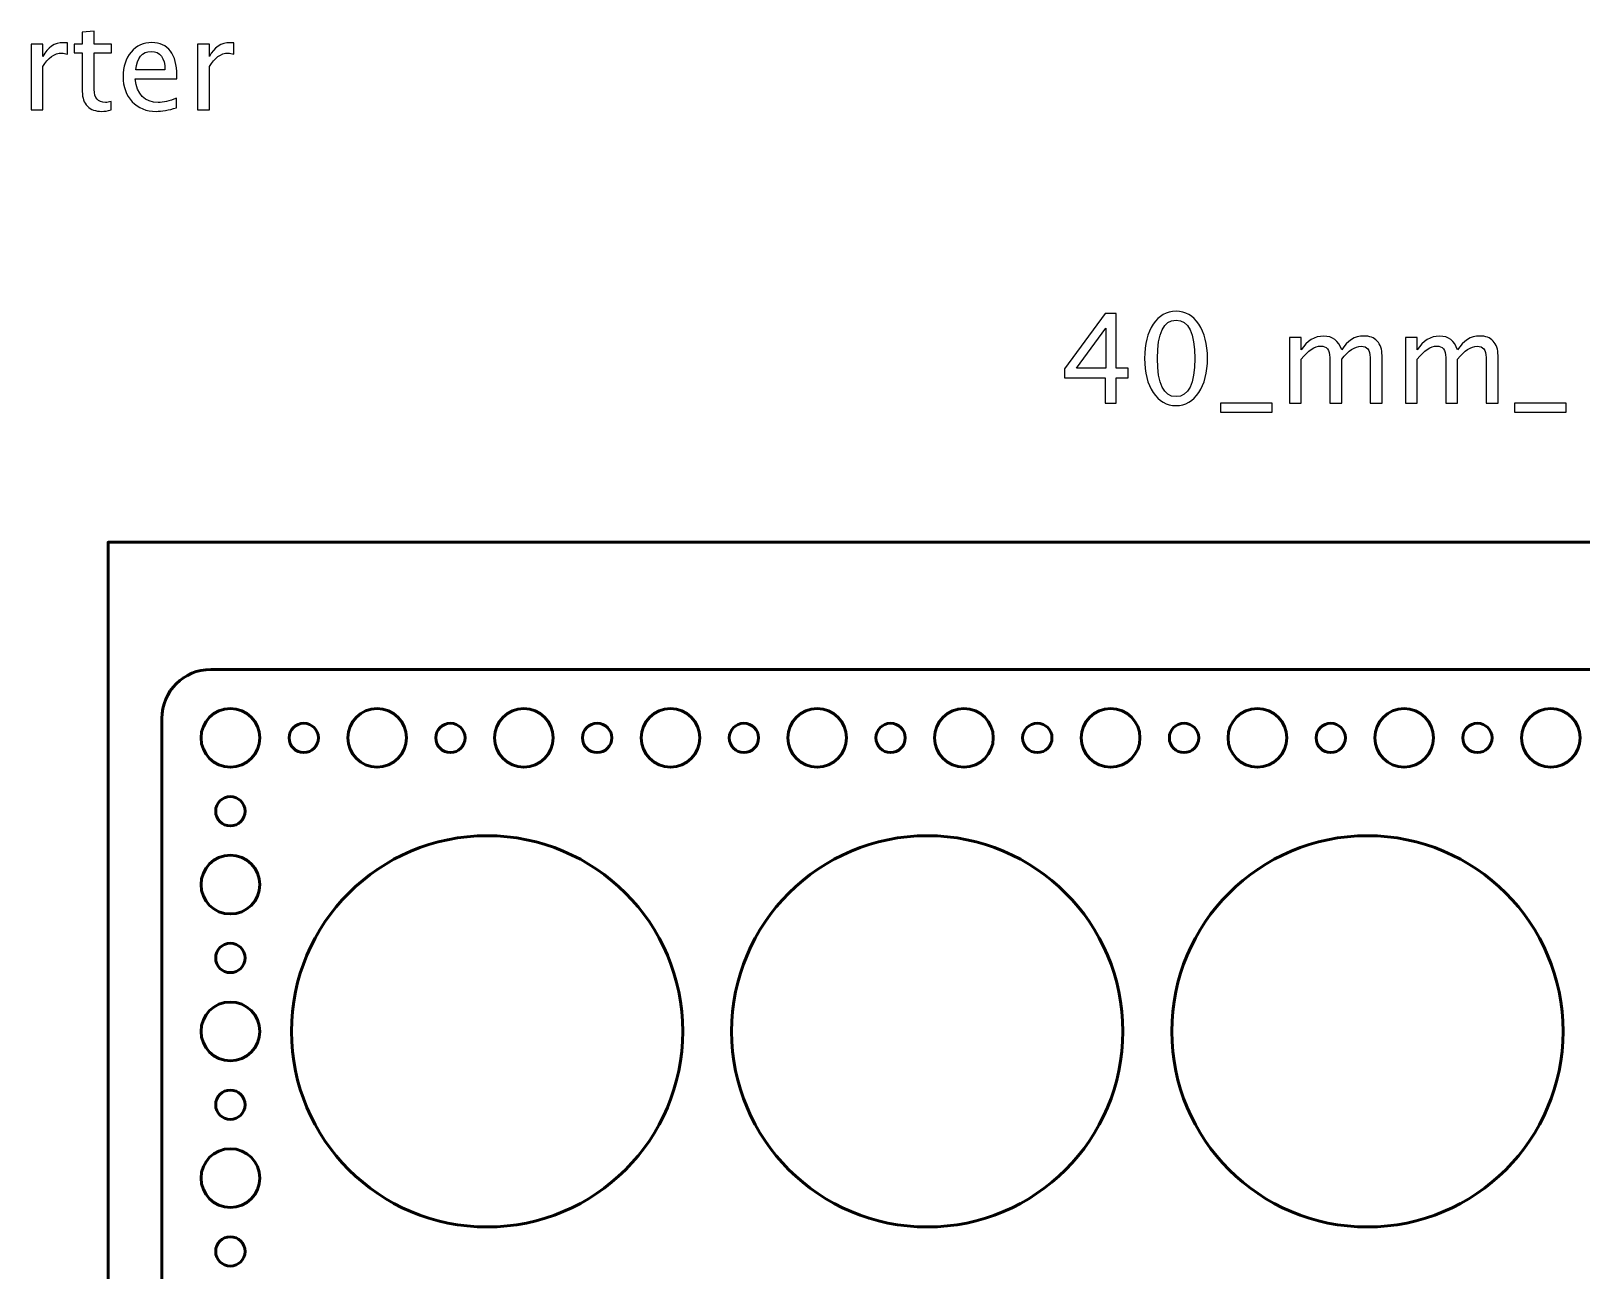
# Model space of a CAD drawing. Header units: centimetres. Extents: x -44 to 44, y -14.8 to 14.1.
# Drawn here: x 15.21 to 31.06, y 1.3 to 13.98 of the extents above; entities that cross this region are included whole.
import ezdxf

# ---------------------------------------------------------------- set-up
doc = ezdxf.new("R2010")
doc.units = ezdxf.units.CM
doc.header["$MEASUREMENT"] = 0
doc.layers.add('Layer 1', color=7, linetype='Continuous')

msp = doc.modelspace()

# ---------------------------------------------------------------- linework, layer by layer
at = {"layer": 'Layer 1', "color": 4, "lineweight": 53}
msp.add_lwpolyline([(16, -14.75), (44, -14.75), (44, 8.75), (16, 8.75), (16, -14.75)], close=True, dxfattribs=at)
at = {"layer": 'Layer 1', "lineweight": 53}
for centre, major_axis in [((17.25001, 6.74999), (0, 0.30001)), ((17.25, 6), (0, 0.15)), ((19.87505, 3.74995), (0, 2.00005)), ((24.37505, 3.74995), (0, 2.00005)), ((28.87505, 3.74995), (0, 2.00005)), ((17.25001, 5.24999), (0, 0.30001)), ((17.25, 4.5), (0, 0.15)), ((17.25001, 3.74999), (0, 0.30001)), ((17.25, 3), (0, 0.15)), ((17.25001, 2.24999), (0, 0.30001)), ((17.25, 1.5), (0, 0.15))]:
    msp.add_ellipse(centre, major_axis=major_axis, ratio=1, dxfattribs=at)
at = {"layer": 'Layer 1'}
for points, knots in [([(16.03226, 13.17065), (15.99458, 13.16028), (15.96178, 13.1552), (15.93405, 13.1552), (15.93405, 13.1552), (15.87182, 13.1552), (15.82335, 13.17298), (15.78863, 13.20854), (15.78863, 13.20854), (15.75371, 13.2441), (15.73635, 13.29342), (15.73635, 13.35671), (15.73635, 13.35671), (15.73635, 13.35671), (15.73635, 13.7521), (15.73635, 13.7521), (15.73635, 13.7521), (15.73635, 13.7521), (15.65211, 13.7521), (15.65211, 13.7521), (15.65211, 13.7521), (15.65211, 13.7521), (15.65211, 13.84354), (15.65211, 13.84354), (15.65211, 13.84354), (15.65211, 13.84354), (15.73635, 13.84354), (15.73635, 13.84354), (15.73635, 13.84354), (15.73635, 13.84354), (15.73635, 13.96525), (15.73635, 13.96525), (15.73635, 13.96525), (15.73635, 13.96525), (15.85827, 13.97689), (15.85827, 13.97689), (15.85827, 13.97689), (15.85827, 13.97689), (15.85827, 13.84354), (15.85827, 13.84354), (15.85827, 13.84354), (15.85827, 13.84354), (16.0348, 13.84354), (16.0348, 13.84354), (16.0348, 13.84354), (16.0348, 13.84354), (16.0348, 13.7521), (16.0348, 13.7521), (16.0348, 13.7521), (16.0348, 13.7521), (15.85827, 13.7521), (15.85827, 13.7521), (15.85827, 13.7521), (15.85827, 13.7521), (15.85827, 13.37872), (15.85827, 13.37872), (15.85827, 13.37872), (15.85827, 13.29067), (15.89658, 13.24664), (15.97299, 13.24664), (15.97299, 13.24664), (15.98929, 13.24664), (16.00898, 13.24939), (16.03226, 13.25468), (16.03226, 13.25468), (16.03226, 13.25468), (16.03226, 13.17065), (16.03226, 13.17065)], [0, 0, 0, 0, 0.05555556, 0.05555556, 0.05555556, 0.05555556, 0.11111111, 0.11111111, 0.11111111, 0.11111111, 0.16666667, 0.16666667, 0.16666667, 0.16666667, 0.22222222, 0.22222222, 0.22222222, 0.22222222, 0.27777778, 0.27777778, 0.27777778, 0.27777778, 0.33333333, 0.33333333, 0.33333333, 0.33333333, 0.38888889, 0.38888889, 0.38888889, 0.38888889, 0.44444444, 0.44444444, 0.44444444, 0.44444444, 0.5, 0.5, 0.5, 0.5, 0.55555556, 0.55555556, 0.55555556, 0.55555556, 0.61111111, 0.61111111, 0.61111111, 0.61111111, 0.66666667, 0.66666667, 0.66666667, 0.66666667, 0.72222222, 0.72222222, 0.72222222, 0.72222222, 0.77777778, 0.77777778, 0.77777778, 0.77777778, 0.83333333, 0.83333333, 0.83333333, 0.83333333, 0.88888889, 0.88888889, 0.88888889, 0.88888889, 1, 1, 1, 1]), ([(15.21163, 13.17044), (15.21163, 13.17044), (15.21163, 13.84354), (15.21163, 13.84354), (15.21163, 13.84354), (15.21163, 13.84354), (15.33355, 13.84354), (15.33355, 13.84354), (15.33355, 13.84354), (15.33355, 13.84354), (15.33355, 13.71633), (15.33355, 13.71633), (15.33355, 13.71633), (15.38202, 13.81052), (15.4523, 13.85751), (15.54458, 13.85751), (15.54458, 13.85751), (15.55707, 13.85751), (15.57019, 13.85645), (15.58374, 13.85434), (15.58374, 13.85434), (15.58374, 13.85434), (15.58374, 13.74025), (15.58374, 13.74025), (15.58374, 13.74025), (15.56257, 13.74723), (15.54395, 13.75083), (15.52786, 13.75083), (15.52786, 13.75083), (15.45039, 13.75083), (15.38562, 13.70511), (15.33355, 13.61346), (15.33355, 13.61346), (15.33355, 13.61346), (15.33355, 13.17044), (15.33355, 13.17044), (15.33355, 13.17044), (15.33355, 13.17044), (15.21163, 13.17044), (15.21163, 13.17044)], [0, 0, 0, 0, 0.09090909, 0.09090909, 0.09090909, 0.09090909, 0.18181818, 0.18181818, 0.18181818, 0.18181818, 0.27272727, 0.27272727, 0.27272727, 0.27272727, 0.36363636, 0.36363636, 0.36363636, 0.36363636, 0.45454545, 0.45454545, 0.45454545, 0.45454545, 0.54545455, 0.54545455, 0.54545455, 0.54545455, 0.63636364, 0.63636364, 0.63636364, 0.63636364, 0.72727273, 0.72727273, 0.72727273, 0.72727273, 0.81818182, 0.81818182, 0.81818182, 0.81818182, 1, 1, 1, 1]), ([(16.70028, 13.19203), (16.61837, 13.16748), (16.5483, 13.1552), (16.48988, 13.1552), (16.48988, 13.1552), (16.39019, 13.1552), (16.30912, 13.18822), (16.24668, 13.25405), (16.24668, 13.25405), (16.18424, 13.31988), (16.15291, 13.40518), (16.15291, 13.51017), (16.15291, 13.51017), (16.15291, 13.61198), (16.18043, 13.69559), (16.23567, 13.76099), (16.23567, 13.76099), (16.29092, 13.82618), (16.36161, 13.85878), (16.44776, 13.85878), (16.44776, 13.85878), (16.52925, 13.85878), (16.59233, 13.82978), (16.63678, 13.77179), (16.63678, 13.77179), (16.68123, 13.71379), (16.70346, 13.63166), (16.70346, 13.52519), (16.70346, 13.52519), (16.70346, 13.52519), (16.70282, 13.48794), (16.70282, 13.48794), (16.70282, 13.48794), (16.70282, 13.48794), (16.27737, 13.48794), (16.27737, 13.48794), (16.27737, 13.48794), (16.29515, 13.32707), (16.37368, 13.24664), (16.51274, 13.24664), (16.51274, 13.24664), (16.56376, 13.24664), (16.6262, 13.26103), (16.70028, 13.28982), (16.70028, 13.28982), (16.70028, 13.28982), (16.70028, 13.19203), (16.70028, 13.19203)], [0, 0, 0, 0, 0.07692308, 0.07692308, 0.07692308, 0.07692308, 0.15384615, 0.15384615, 0.15384615, 0.15384615, 0.23076923, 0.23076923, 0.23076923, 0.23076923, 0.30769231, 0.30769231, 0.30769231, 0.30769231, 0.38461538, 0.38461538, 0.38461538, 0.38461538, 0.46153846, 0.46153846, 0.46153846, 0.46153846, 0.53846154, 0.53846154, 0.53846154, 0.53846154, 0.61538462, 0.61538462, 0.61538462, 0.61538462, 0.69230769, 0.69230769, 0.69230769, 0.69230769, 0.76923077, 0.76923077, 0.76923077, 0.76923077, 0.84615385, 0.84615385, 0.84615385, 0.84615385, 1, 1, 1, 1]), ([(16.91385, 13.17044), (16.91385, 13.17044), (16.91385, 13.84354), (16.91385, 13.84354), (16.91385, 13.84354), (16.91385, 13.84354), (17.03577, 13.84354), (17.03577, 13.84354), (17.03577, 13.84354), (17.03577, 13.84354), (17.03577, 13.71633), (17.03577, 13.71633), (17.03577, 13.71633), (17.08424, 13.81052), (17.15452, 13.85751), (17.2468, 13.85751), (17.2468, 13.85751), (17.25929, 13.85751), (17.27241, 13.85645), (17.28596, 13.85434), (17.28596, 13.85434), (17.28596, 13.85434), (17.28596, 13.74025), (17.28596, 13.74025), (17.28596, 13.74025), (17.26479, 13.74723), (17.24617, 13.75083), (17.23008, 13.75083), (17.23008, 13.75083), (17.15261, 13.75083), (17.08784, 13.70511), (17.03577, 13.61346), (17.03577, 13.61346), (17.03577, 13.61346), (17.03577, 13.17044), (17.03577, 13.17044), (17.03577, 13.17044), (17.03577, 13.17044), (16.91385, 13.17044), (16.91385, 13.17044)], [0, 0, 0, 0, 0.09090909, 0.09090909, 0.09090909, 0.09090909, 0.18181818, 0.18181818, 0.18181818, 0.18181818, 0.27272727, 0.27272727, 0.27272727, 0.27272727, 0.36363636, 0.36363636, 0.36363636, 0.36363636, 0.45454545, 0.45454545, 0.45454545, 0.45454545, 0.54545455, 0.54545455, 0.54545455, 0.54545455, 0.63636364, 0.63636364, 0.63636364, 0.63636364, 0.72727273, 0.72727273, 0.72727273, 0.72727273, 0.81818182, 0.81818182, 0.81818182, 0.81818182, 1, 1, 1, 1]), ([(16.28372, 13.57938), (16.28372, 13.57938), (16.5809, 13.57938), (16.5809, 13.57938), (16.5809, 13.57938), (16.5809, 13.70469), (16.53412, 13.76734), (16.44078, 13.76734), (16.44078, 13.76734), (16.3468, 13.76734), (16.29452, 13.70469), (16.28372, 13.57938)], [0, 0, 0, 0, 0.25, 0.25, 0.25, 0.25, 0.5, 0.5, 0.5, 0.5, 1, 1, 1, 1]), ([(26.91855, 10.14758), (26.82224, 10.14758), (26.74456, 10.19182), (26.68572, 10.28008), (26.68572, 10.28008), (26.62666, 10.36835), (26.59724, 10.48477), (26.59724, 10.62955), (26.59724, 10.62955), (26.59724, 10.77433), (26.62666, 10.89074), (26.68572, 10.97901), (26.68572, 10.97901), (26.74456, 11.06727), (26.82224, 11.11151), (26.91855, 11.11151), (26.91855, 11.11151), (27.01528, 11.11151), (27.09296, 11.06748), (27.15181, 10.97943), (27.15181, 10.97943), (27.21044, 10.89138), (27.23986, 10.77475), (27.23986, 10.62955), (27.23986, 10.62955), (27.23986, 10.48477), (27.21044, 10.36835), (27.15181, 10.28008), (27.15181, 10.28008), (27.09296, 10.19182), (27.01528, 10.14758), (26.91855, 10.14758)], [0, 0, 0, 0, 0.11111111, 0.11111111, 0.11111111, 0.11111111, 0.22222222, 0.22222222, 0.22222222, 0.22222222, 0.33333333, 0.33333333, 0.33333333, 0.33333333, 0.44444444, 0.44444444, 0.44444444, 0.44444444, 0.55555556, 0.55555556, 0.55555556, 0.55555556, 0.66666667, 0.66666667, 0.66666667, 0.66666667, 0.77777778, 0.77777778, 0.77777778, 0.77777778, 1, 1, 1, 1]), ([(26.19296, 10.17044), (26.19296, 10.17044), (26.19296, 10.43079), (26.19296, 10.43079), (26.19296, 10.43079), (26.19296, 10.43079), (25.77894, 10.43079), (25.77894, 10.43079), (25.77894, 10.43079), (25.77894, 10.43079), (25.77894, 10.5235), (25.77894, 10.5235), (25.77894, 10.5235), (25.77894, 10.5235), (26.19296, 11.08865), (26.19296, 11.08865), (26.19296, 11.08865), (26.19296, 11.08865), (26.30726, 11.08865), (26.30726, 11.08865), (26.30726, 11.08865), (26.30726, 11.08865), (26.30726, 10.53112), (26.30726, 10.53112), (26.30726, 10.53112), (26.30726, 10.53112), (26.43045, 10.53112), (26.43045, 10.53112), (26.43045, 10.53112), (26.43045, 10.53112), (26.43045, 10.43079), (26.43045, 10.43079), (26.43045, 10.43079), (26.43045, 10.43079), (26.30726, 10.43079), (26.30726, 10.43079), (26.30726, 10.43079), (26.30726, 10.43079), (26.30726, 10.17044), (26.30726, 10.17044), (26.30726, 10.17044), (26.30726, 10.17044), (26.19296, 10.17044), (26.19296, 10.17044)], [0, 0, 0, 0, 0.08333333, 0.08333333, 0.08333333, 0.08333333, 0.16666667, 0.16666667, 0.16666667, 0.16666667, 0.25, 0.25, 0.25, 0.25, 0.33333333, 0.33333333, 0.33333333, 0.33333333, 0.41666667, 0.41666667, 0.41666667, 0.41666667, 0.5, 0.5, 0.5, 0.5, 0.58333333, 0.58333333, 0.58333333, 0.58333333, 0.66666667, 0.66666667, 0.66666667, 0.66666667, 0.75, 0.75, 0.75, 0.75, 0.83333333, 0.83333333, 0.83333333, 0.83333333, 1, 1, 1, 1]), ([(25.89938, 10.53112), (25.89938, 10.53112), (26.20058, 10.53112), (26.20058, 10.53112), (26.20058, 10.53112), (26.20058, 10.53112), (26.20058, 10.93794), (26.20058, 10.93794), (26.20058, 10.93794), (26.20058, 10.93794), (25.89938, 10.53112), (25.89938, 10.53112)], [0, 0, 0, 0, 0.25, 0.25, 0.25, 0.25, 0.5, 0.5, 0.5, 0.5, 1, 1, 1, 1]), ([(26.91834, 10.23902), (27.04555, 10.23902), (27.10905, 10.3692), (27.10905, 10.62955), (27.10905, 10.62955), (27.10905, 10.8899), (27.04555, 11.02007), (26.91834, 11.02007), (26.91834, 11.02007), (26.79155, 11.02007), (26.72805, 10.8899), (26.72805, 10.62955), (26.72805, 10.62955), (26.72805, 10.3692), (26.79155, 10.23902), (26.91834, 10.23902)], [0, 0, 0, 0, 0.2, 0.2, 0.2, 0.2, 0.4, 0.4, 0.4, 0.4, 0.6, 0.6, 0.6, 0.6, 1, 1, 1, 1]), ([(28.07721, 10.17044), (28.07721, 10.17044), (28.07721, 10.84354), (28.07721, 10.84354), (28.07721, 10.84354), (28.07721, 10.84354), (28.19913, 10.84354), (28.19913, 10.84354), (28.19913, 10.84354), (28.19913, 10.84354), (28.19913, 10.71633), (28.19913, 10.71633), (28.19913, 10.71633), (28.25861, 10.81052), (28.33481, 10.85751), (28.42815, 10.85751), (28.42815, 10.85751), (28.51811, 10.85751), (28.57928, 10.81052), (28.61188, 10.71633), (28.61188, 10.71633), (28.66967, 10.81137), (28.74502, 10.85878), (28.83752, 10.85878), (28.83752, 10.85878), (28.89657, 10.85878), (28.9425, 10.84142), (28.97531, 10.8065), (28.97531, 10.8065), (29.00812, 10.77157), (29.02463, 10.72268), (29.02463, 10.65981), (29.02463, 10.65981), (29.02463, 10.65981), (29.02463, 10.17044), (29.02463, 10.17044), (29.02463, 10.17044), (29.02463, 10.17044), (28.90271, 10.17044), (28.90271, 10.17044), (28.90271, 10.17044), (28.90271, 10.17044), (28.90271, 10.63971), (28.90271, 10.63971), (28.90271, 10.63971), (28.90271, 10.71633), (28.87223, 10.75464), (28.81127, 10.75464), (28.81127, 10.75464), (28.74798, 10.75464), (28.68152, 10.70998), (28.61188, 10.62044), (28.61188, 10.62044), (28.61188, 10.62044), (28.61188, 10.17044), (28.61188, 10.17044), (28.61188, 10.17044), (28.61188, 10.17044), (28.48996, 10.17044), (28.48996, 10.17044), (28.48996, 10.17044), (28.48996, 10.17044), (28.48996, 10.64013), (28.48996, 10.64013), (28.48996, 10.64013), (28.48996, 10.71739), (28.45906, 10.75591), (28.39704, 10.75591), (28.39704, 10.75591), (28.33544, 10.75591), (28.2694, 10.71104), (28.19913, 10.62108), (28.19913, 10.62108), (28.19913, 10.62108), (28.19913, 10.17044), (28.19913, 10.17044), (28.19913, 10.17044), (28.19913, 10.17044), (28.07721, 10.17044), (28.07721, 10.17044)], [0, 0, 0, 0, 0.04761905, 0.04761905, 0.04761905, 0.04761905, 0.0952381, 0.0952381, 0.0952381, 0.0952381, 0.14285714, 0.14285714, 0.14285714, 0.14285714, 0.19047619, 0.19047619, 0.19047619, 0.19047619, 0.23809524, 0.23809524, 0.23809524, 0.23809524, 0.28571429, 0.28571429, 0.28571429, 0.28571429, 0.33333333, 0.33333333, 0.33333333, 0.33333333, 0.38095238, 0.38095238, 0.38095238, 0.38095238, 0.42857143, 0.42857143, 0.42857143, 0.42857143, 0.47619048, 0.47619048, 0.47619048, 0.47619048, 0.52380952, 0.52380952, 0.52380952, 0.52380952, 0.57142857, 0.57142857, 0.57142857, 0.57142857, 0.61904762, 0.61904762, 0.61904762, 0.61904762, 0.66666667, 0.66666667, 0.66666667, 0.66666667, 0.71428571, 0.71428571, 0.71428571, 0.71428571, 0.76190476, 0.76190476, 0.76190476, 0.76190476, 0.80952381, 0.80952381, 0.80952381, 0.80952381, 0.85714286, 0.85714286, 0.85714286, 0.85714286, 0.9047619, 0.9047619, 0.9047619, 0.9047619, 1, 1, 1, 1]), ([(29.26297, 10.17044), (29.26297, 10.17044), (29.26297, 10.84354), (29.26297, 10.84354), (29.26297, 10.84354), (29.26297, 10.84354), (29.38489, 10.84354), (29.38489, 10.84354), (29.38489, 10.84354), (29.38489, 10.84354), (29.38489, 10.71633), (29.38489, 10.71633), (29.38489, 10.71633), (29.44437, 10.81052), (29.52057, 10.85751), (29.61391, 10.85751), (29.61391, 10.85751), (29.70387, 10.85751), (29.76504, 10.81052), (29.79764, 10.71633), (29.79764, 10.71633), (29.85543, 10.81137), (29.93078, 10.85878), (30.02328, 10.85878), (30.02328, 10.85878), (30.08233, 10.85878), (30.12826, 10.84142), (30.16107, 10.8065), (30.16107, 10.8065), (30.19388, 10.77157), (30.21039, 10.72268), (30.21039, 10.65981), (30.21039, 10.65981), (30.21039, 10.65981), (30.21039, 10.17044), (30.21039, 10.17044), (30.21039, 10.17044), (30.21039, 10.17044), (30.08847, 10.17044), (30.08847, 10.17044), (30.08847, 10.17044), (30.08847, 10.17044), (30.08847, 10.63971), (30.08847, 10.63971), (30.08847, 10.63971), (30.08847, 10.71633), (30.05799, 10.75464), (29.99703, 10.75464), (29.99703, 10.75464), (29.93374, 10.75464), (29.86728, 10.70998), (29.79764, 10.62044), (29.79764, 10.62044), (29.79764, 10.62044), (29.79764, 10.17044), (29.79764, 10.17044), (29.79764, 10.17044), (29.79764, 10.17044), (29.67572, 10.17044), (29.67572, 10.17044), (29.67572, 10.17044), (29.67572, 10.17044), (29.67572, 10.64013), (29.67572, 10.64013), (29.67572, 10.64013), (29.67572, 10.71739), (29.64482, 10.75591), (29.5828, 10.75591), (29.5828, 10.75591), (29.5212, 10.75591), (29.45516, 10.71104), (29.38489, 10.62108), (29.38489, 10.62108), (29.38489, 10.62108), (29.38489, 10.17044), (29.38489, 10.17044), (29.38489, 10.17044), (29.38489, 10.17044), (29.26297, 10.17044), (29.26297, 10.17044)], [0, 0, 0, 0, 0.04761905, 0.04761905, 0.04761905, 0.04761905, 0.0952381, 0.0952381, 0.0952381, 0.0952381, 0.14285714, 0.14285714, 0.14285714, 0.14285714, 0.19047619, 0.19047619, 0.19047619, 0.19047619, 0.23809524, 0.23809524, 0.23809524, 0.23809524, 0.28571429, 0.28571429, 0.28571429, 0.28571429, 0.33333333, 0.33333333, 0.33333333, 0.33333333, 0.38095238, 0.38095238, 0.38095238, 0.38095238, 0.42857143, 0.42857143, 0.42857143, 0.42857143, 0.47619048, 0.47619048, 0.47619048, 0.47619048, 0.52380952, 0.52380952, 0.52380952, 0.52380952, 0.57142857, 0.57142857, 0.57142857, 0.57142857, 0.61904762, 0.61904762, 0.61904762, 0.61904762, 0.66666667, 0.66666667, 0.66666667, 0.66666667, 0.71428571, 0.71428571, 0.71428571, 0.71428571, 0.76190476, 0.76190476, 0.76190476, 0.76190476, 0.80952381, 0.80952381, 0.80952381, 0.80952381, 0.85714286, 0.85714286, 0.85714286, 0.85714286, 0.9047619, 0.9047619, 0.9047619, 0.9047619, 1, 1, 1, 1]), ([(27.37363, 10.079), (27.37363, 10.079), (27.37363, 10.17044), (27.37363, 10.17044), (27.37363, 10.17044), (27.37363, 10.17044), (27.90195, 10.17044), (27.90195, 10.17044), (27.90195, 10.17044), (27.90195, 10.17044), (27.90195, 10.079), (27.90195, 10.079), (27.90195, 10.079), (27.90195, 10.079), (27.37363, 10.079), (27.37363, 10.079)], [0, 0, 0, 0, 0.2, 0.2, 0.2, 0.2, 0.4, 0.4, 0.4, 0.4, 0.6, 0.6, 0.6, 0.6, 1, 1, 1, 1]), ([(30.38015, 10.079), (30.38015, 10.079), (30.38015, 10.17044), (30.38015, 10.17044), (30.38015, 10.17044), (30.38015, 10.17044), (30.90847, 10.17044), (30.90847, 10.17044), (30.90847, 10.17044), (30.90847, 10.17044), (30.90847, 10.079), (30.90847, 10.079), (30.90847, 10.079), (30.90847, 10.079), (30.38015, 10.079), (30.38015, 10.079)], [0, 0, 0, 0, 0.2, 0.2, 0.2, 0.2, 0.4, 0.4, 0.4, 0.4, 0.6, 0.6, 0.6, 0.6, 1, 1, 1, 1])]:
    msp.add_open_spline(points, degree=3, knots=knots, dxfattribs=at)
at = {"layer": 'Layer 1', "lineweight": 53}
for points, knots in [([(16.55, -12.95), (16.55, -12.95), (16.55, 6.95), (16.55, 6.95), (16.55, 6.95), (16.55, 7.22614), (16.77386, 7.45), (17.05, 7.45), (17.05, 7.45), (17.05, 7.45), (42.95, 7.45), (42.95, 7.45), (42.95, 7.45), (43.22614, 7.45), (43.45, 7.22614), (43.45, 6.95), (43.45, 6.95), (43.45, 6.95), (43.45, -12.95), (43.45, -12.95), (43.45, -12.95), (43.45, -13.22614), (43.22614, -13.45), (42.95, -13.45), (42.95, -13.45), (42.95, -13.45), (17.05, -13.45), (17.05, -13.45), (17.05, -13.45), (16.77386, -13.45), (16.55, -13.22614), (16.55, -12.95)], [0, 0, 0, 0, 0.11111111, 0.11111111, 0.11111111, 0.11111111, 0.22222222, 0.22222222, 0.22222222, 0.22222222, 0.33333333, 0.33333333, 0.33333333, 0.33333333, 0.44444444, 0.44444444, 0.44444444, 0.44444444, 0.55555556, 0.55555556, 0.55555556, 0.55555556, 0.66666667, 0.66666667, 0.66666667, 0.66666667, 0.77777778, 0.77777778, 0.77777778, 0.77777778, 1, 1, 1, 1]), ([(18.45, 6.75), (18.45, 6.91569), (18.58431, 7.05), (18.75, 7.05), (18.75, 7.05), (18.91569, 7.05), (19.05, 6.91569), (19.05, 6.75), (19.05, 6.75), (19.05, 6.58431), (18.91569, 6.45), (18.75, 6.45), (18.75, 6.45), (18.58431, 6.45), (18.45, 6.58431), (18.45, 6.75)], [0, 0, 0, 0, 0.2, 0.2, 0.2, 0.2, 0.4, 0.4, 0.4, 0.4, 0.6, 0.6, 0.6, 0.6, 1, 1, 1, 1]), ([(19.95, 6.75), (19.95, 6.91569), (20.08431, 7.05), (20.25, 7.05), (20.25, 7.05), (20.41569, 7.05), (20.55, 6.91569), (20.55, 6.75), (20.55, 6.75), (20.55, 6.58431), (20.41569, 6.45), (20.25, 6.45), (20.25, 6.45), (20.08431, 6.45), (19.95, 6.58431), (19.95, 6.75)], [0, 0, 0, 0, 0.2, 0.2, 0.2, 0.2, 0.4, 0.4, 0.4, 0.4, 0.6, 0.6, 0.6, 0.6, 1, 1, 1, 1]), ([(21.45, 6.75), (21.45, 6.91569), (21.58431, 7.05), (21.75, 7.05), (21.75, 7.05), (21.91569, 7.05), (22.05, 6.91569), (22.05, 6.75), (22.05, 6.75), (22.05, 6.58431), (21.91569, 6.45), (21.75, 6.45), (21.75, 6.45), (21.58431, 6.45), (21.45, 6.58431), (21.45, 6.75)], [0, 0, 0, 0, 0.2, 0.2, 0.2, 0.2, 0.4, 0.4, 0.4, 0.4, 0.6, 0.6, 0.6, 0.6, 1, 1, 1, 1]), ([(22.95, 6.75), (22.95, 6.91569), (23.08431, 7.05), (23.25, 7.05), (23.25, 7.05), (23.41569, 7.05), (23.55, 6.91569), (23.55, 6.75), (23.55, 6.75), (23.55, 6.58431), (23.41569, 6.45), (23.25, 6.45), (23.25, 6.45), (23.08431, 6.45), (22.95, 6.58431), (22.95, 6.75)], [0, 0, 0, 0, 0.2, 0.2, 0.2, 0.2, 0.4, 0.4, 0.4, 0.4, 0.6, 0.6, 0.6, 0.6, 1, 1, 1, 1]), ([(24.45, 6.75), (24.45, 6.91569), (24.58431, 7.05), (24.75, 7.05), (24.75, 7.05), (24.91569, 7.05), (25.05, 6.91569), (25.05, 6.75), (25.05, 6.75), (25.05, 6.58431), (24.91569, 6.45), (24.75, 6.45), (24.75, 6.45), (24.58431, 6.45), (24.45, 6.58431), (24.45, 6.75)], [0, 0, 0, 0, 0.2, 0.2, 0.2, 0.2, 0.4, 0.4, 0.4, 0.4, 0.6, 0.6, 0.6, 0.6, 1, 1, 1, 1]), ([(25.95, 6.75), (25.95, 6.91569), (26.08431, 7.05), (26.25, 7.05), (26.25, 7.05), (26.41569, 7.05), (26.55, 6.91569), (26.55, 6.75), (26.55, 6.75), (26.55, 6.58431), (26.41569, 6.45), (26.25, 6.45), (26.25, 6.45), (26.08431, 6.45), (25.95, 6.58431), (25.95, 6.75)], [0, 0, 0, 0, 0.2, 0.2, 0.2, 0.2, 0.4, 0.4, 0.4, 0.4, 0.6, 0.6, 0.6, 0.6, 1, 1, 1, 1]), ([(27.45, 6.75), (27.45, 6.91569), (27.58431, 7.05), (27.75, 7.05), (27.75, 7.05), (27.91569, 7.05), (28.05, 6.91569), (28.05, 6.75), (28.05, 6.75), (28.05, 6.58431), (27.91569, 6.45), (27.75, 6.45), (27.75, 6.45), (27.58431, 6.45), (27.45, 6.58431), (27.45, 6.75)], [0, 0, 0, 0, 0.2, 0.2, 0.2, 0.2, 0.4, 0.4, 0.4, 0.4, 0.6, 0.6, 0.6, 0.6, 1, 1, 1, 1]), ([(28.95, 6.75), (28.95, 6.91569), (29.08431, 7.05), (29.25, 7.05), (29.25, 7.05), (29.41569, 7.05), (29.55, 6.91569), (29.55, 6.75), (29.55, 6.75), (29.55, 6.58431), (29.41569, 6.45), (29.25, 6.45), (29.25, 6.45), (29.08431, 6.45), (28.95, 6.58431), (28.95, 6.75)], [0, 0, 0, 0, 0.2, 0.2, 0.2, 0.2, 0.4, 0.4, 0.4, 0.4, 0.6, 0.6, 0.6, 0.6, 1, 1, 1, 1]), ([(30.45, 6.75), (30.45, 6.91569), (30.58431, 7.05), (30.75, 7.05), (30.75, 7.05), (30.91569, 7.05), (31.05, 6.91569), (31.05, 6.75), (31.05, 6.75), (31.05, 6.58431), (30.91569, 6.45), (30.75, 6.45), (30.75, 6.45), (30.58431, 6.45), (30.45, 6.58431), (30.45, 6.75)], [0, 0, 0, 0, 0.2, 0.2, 0.2, 0.2, 0.4, 0.4, 0.4, 0.4, 0.6, 0.6, 0.6, 0.6, 1, 1, 1, 1]), ([(17.85, 6.75), (17.85, 6.83284), (17.91716, 6.9), (18, 6.9), (18, 6.9), (18.08284, 6.9), (18.15, 6.83284), (18.15, 6.75), (18.15, 6.75), (18.15, 6.66716), (18.08284, 6.6), (18, 6.6), (18, 6.6), (17.91716, 6.6), (17.85, 6.66716), (17.85, 6.75)], [0, 0, 0, 0, 0.2, 0.2, 0.2, 0.2, 0.4, 0.4, 0.4, 0.4, 0.6, 0.6, 0.6, 0.6, 1, 1, 1, 1]), ([(19.35, 6.75), (19.35, 6.83284), (19.41716, 6.9), (19.5, 6.9), (19.5, 6.9), (19.58284, 6.9), (19.65, 6.83284), (19.65, 6.75), (19.65, 6.75), (19.65, 6.66716), (19.58284, 6.6), (19.5, 6.6), (19.5, 6.6), (19.41716, 6.6), (19.35, 6.66716), (19.35, 6.75)], [0, 0, 0, 0, 0.2, 0.2, 0.2, 0.2, 0.4, 0.4, 0.4, 0.4, 0.6, 0.6, 0.6, 0.6, 1, 1, 1, 1]), ([(20.85, 6.75), (20.85, 6.83284), (20.91716, 6.9), (21, 6.9), (21, 6.9), (21.08284, 6.9), (21.15, 6.83284), (21.15, 6.75), (21.15, 6.75), (21.15, 6.66716), (21.08284, 6.6), (21, 6.6), (21, 6.6), (20.91716, 6.6), (20.85, 6.66716), (20.85, 6.75)], [0, 0, 0, 0, 0.2, 0.2, 0.2, 0.2, 0.4, 0.4, 0.4, 0.4, 0.6, 0.6, 0.6, 0.6, 1, 1, 1, 1]), ([(22.35, 6.75), (22.35, 6.83284), (22.41716, 6.9), (22.5, 6.9), (22.5, 6.9), (22.58284, 6.9), (22.65, 6.83284), (22.65, 6.75), (22.65, 6.75), (22.65, 6.66716), (22.58284, 6.6), (22.5, 6.6), (22.5, 6.6), (22.41716, 6.6), (22.35, 6.66716), (22.35, 6.75)], [0, 0, 0, 0, 0.2, 0.2, 0.2, 0.2, 0.4, 0.4, 0.4, 0.4, 0.6, 0.6, 0.6, 0.6, 1, 1, 1, 1]), ([(23.85, 6.75), (23.85, 6.83284), (23.91716, 6.9), (24, 6.9), (24, 6.9), (24.08284, 6.9), (24.15, 6.83284), (24.15, 6.75), (24.15, 6.75), (24.15, 6.66716), (24.08284, 6.6), (24, 6.6), (24, 6.6), (23.91716, 6.6), (23.85, 6.66716), (23.85, 6.75)], [0, 0, 0, 0, 0.2, 0.2, 0.2, 0.2, 0.4, 0.4, 0.4, 0.4, 0.6, 0.6, 0.6, 0.6, 1, 1, 1, 1]), ([(25.35, 6.75), (25.35, 6.83284), (25.41716, 6.9), (25.5, 6.9), (25.5, 6.9), (25.58284, 6.9), (25.65, 6.83284), (25.65, 6.75), (25.65, 6.75), (25.65, 6.66716), (25.58284, 6.6), (25.5, 6.6), (25.5, 6.6), (25.41716, 6.6), (25.35, 6.66716), (25.35, 6.75)], [0, 0, 0, 0, 0.2, 0.2, 0.2, 0.2, 0.4, 0.4, 0.4, 0.4, 0.6, 0.6, 0.6, 0.6, 1, 1, 1, 1]), ([(26.85, 6.75), (26.85, 6.83284), (26.91716, 6.9), (27, 6.9), (27, 6.9), (27.08284, 6.9), (27.15, 6.83284), (27.15, 6.75), (27.15, 6.75), (27.15, 6.66716), (27.08284, 6.6), (27, 6.6), (27, 6.6), (26.91716, 6.6), (26.85, 6.66716), (26.85, 6.75)], [0, 0, 0, 0, 0.2, 0.2, 0.2, 0.2, 0.4, 0.4, 0.4, 0.4, 0.6, 0.6, 0.6, 0.6, 1, 1, 1, 1]), ([(28.35, 6.75), (28.35, 6.83284), (28.41716, 6.9), (28.5, 6.9), (28.5, 6.9), (28.58284, 6.9), (28.65, 6.83284), (28.65, 6.75), (28.65, 6.75), (28.65, 6.66716), (28.58284, 6.6), (28.5, 6.6), (28.5, 6.6), (28.41716, 6.6), (28.35, 6.66716), (28.35, 6.75)], [0, 0, 0, 0, 0.2, 0.2, 0.2, 0.2, 0.4, 0.4, 0.4, 0.4, 0.6, 0.6, 0.6, 0.6, 1, 1, 1, 1]), ([(29.85, 6.75), (29.85, 6.83284), (29.91716, 6.9), (30, 6.9), (30, 6.9), (30.08284, 6.9), (30.15, 6.83284), (30.15, 6.75), (30.15, 6.75), (30.15, 6.66716), (30.08284, 6.6), (30, 6.6), (30, 6.6), (29.91716, 6.6), (29.85, 6.66716), (29.85, 6.75)], [0, 0, 0, 0, 0.2, 0.2, 0.2, 0.2, 0.4, 0.4, 0.4, 0.4, 0.6, 0.6, 0.6, 0.6, 1, 1, 1, 1])]:
    msp.add_open_spline(points, degree=3, knots=knots, dxfattribs=at)

doc.saveas('drawing.dxf')
